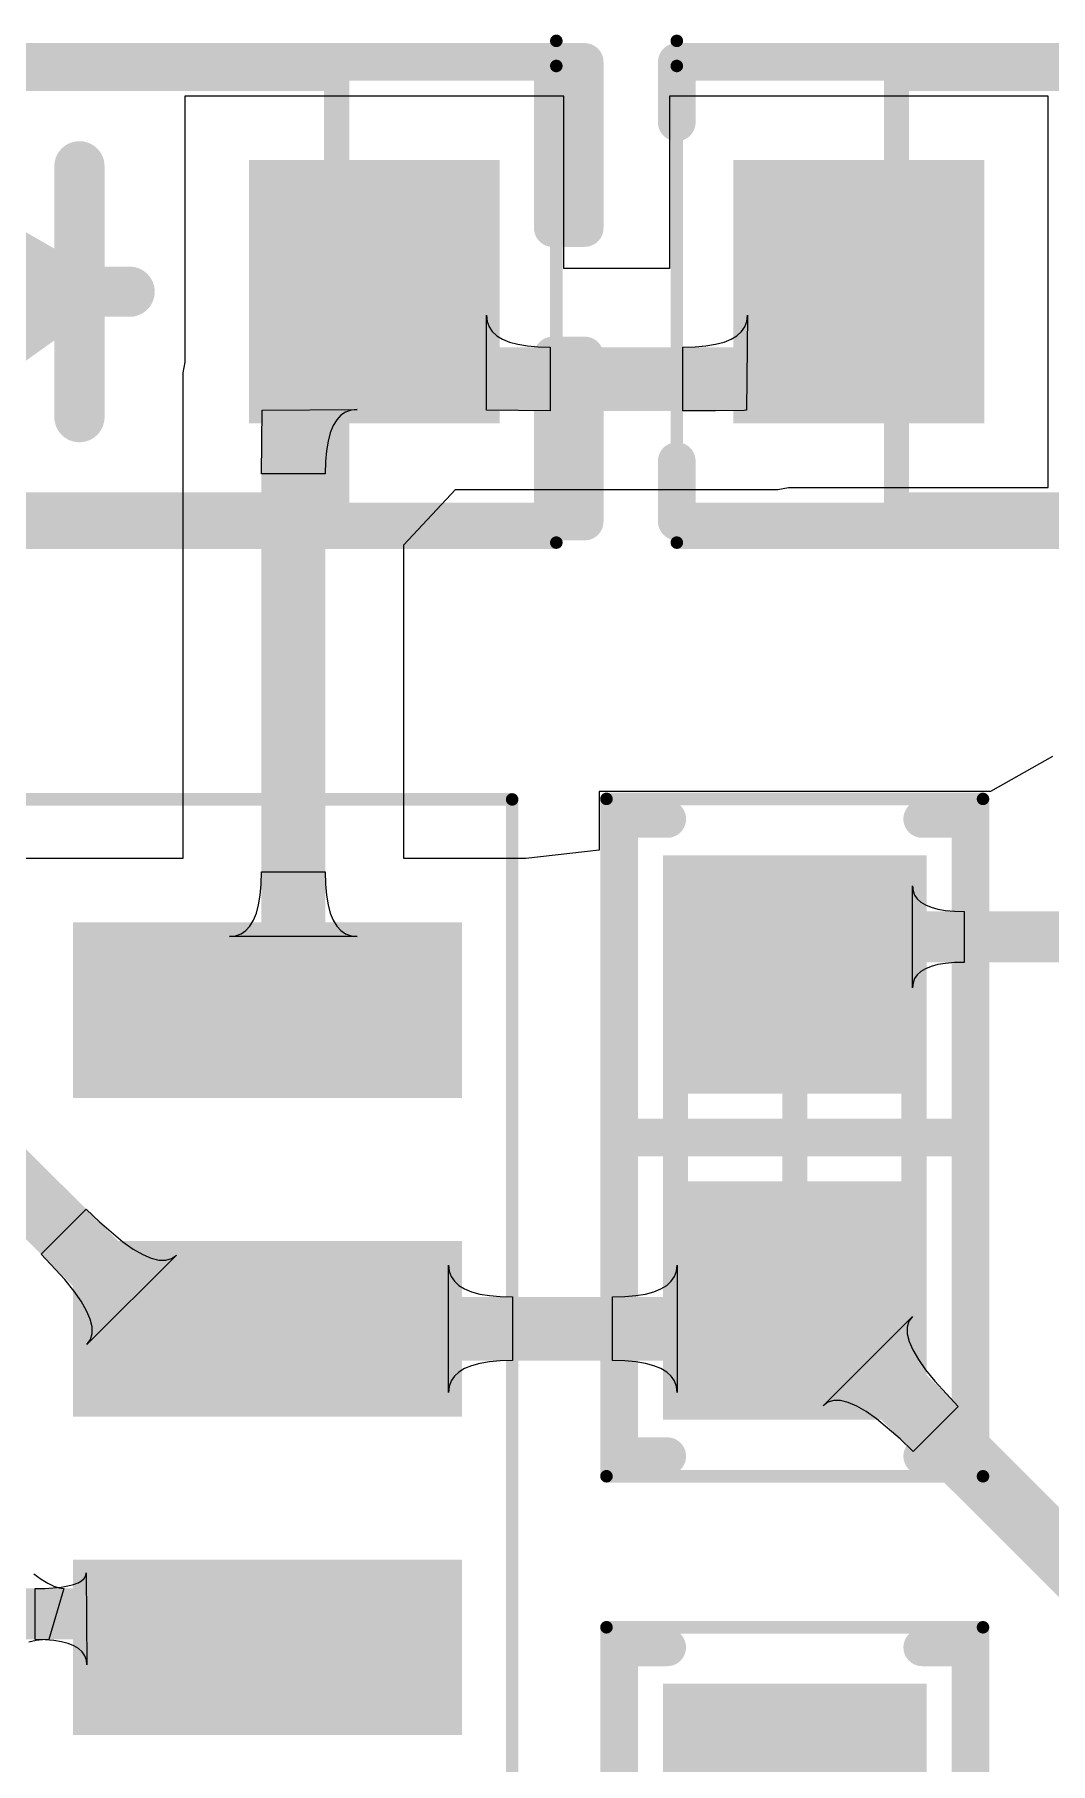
# Model space of a CAD drawing. Header units: inches. Extents: x -0.14 to 3.29, y -0.08 to 7.88.
# Drawn here: x 1.6475 to 1.8068, y 0.9529 to 1.2242 of the extents above; entities that cross this region are included whole.
import ezdxf

# ---------------------------------------------------------------- set-up
doc = ezdxf.new("R2010")
doc.units = ezdxf.units.IN
doc.header["$MEASUREMENT"] = 0
for name, color, linetype in [('Top 3D Body', 56, 'Continuous'), ('Top Courtyard', 56, 'Continuous'), ('Top Layer', 1, 'Continuous'), ('Top Overlay', 2, 'Continuous'), ('Top Paste', 8, 'Continuous'), ('Top Solder', 216, 'Continuous')]:
    doc.layers.add(name, color=color, linetype=linetype)

# ---------------------------------------------------------------- blocks, each defined once
blk = doc.blocks.new('34355DA5_B1DA_47C2_A88A_ECF82120A4F7_248')
at = {"layer": 'Top Layer'}
for points in [[(0.07874, 0.13819), (0.07874, 0.16181), (0.13583, 0.16181), (0.13583, 0.13819)], [(0.07874, 0.08819), (0.07874, 0.11181), (0.13583, 0.11181), (0.13583, 0.08819)], [(0.07874, 0.03819), (0.07874, 0.06181), (0.13583, 0.06181), (0.13583, 0.03819)]]:
    blk.add_hatch(color=1, dxfattribs=at).paths.add_polyline_path(points)
at = {"layer": 'Top Paste'}
for points in [[(0.07874, 0.13819), (0.07874, 0.16181), (0.13583, 0.16181), (0.13583, 0.13819)], [(0.07874, 0.08819), (0.07874, 0.11181), (0.13583, 0.11181), (0.13583, 0.08819)], [(0.07874, 0.03819), (0.07874, 0.06181), (0.13583, 0.06181), (0.13583, 0.03819)]]:
    blk.add_hatch(color=8, dxfattribs=at).paths.add_polyline_path(points)
at = {"layer": 'Top Solder'}
for points in [[(0.07677, 0.13622), (0.07677, 0.16378), (0.13779, 0.16378), (0.13779, 0.13622)], [(0.07677, 0.08622), (0.07677, 0.11378), (0.13779, 0.11378), (0.13779, 0.08622)], [(0.07677, 0.03622), (0.07677, 0.06378), (0.13779, 0.06378), (0.13779, 0.03622)]]:
    blk.add_hatch(color=216, dxfattribs=at).paths.add_polyline_path(points)
at = {"layer": 'Top Courtyard'}
for points in [[(-0.14567, 0.18307, 0.00197, 0.00197, 0), (0.14567, 0.18307, 0.00197, 0.00197, 0)], [(0.14567, -0.18307, 0.00197, 0.00197, 0), (0.14567, 0.18307, 0.00197, 0.00197, 0)]]:
    blk.add_lwpolyline(points, format="xyseb", dxfattribs=at)
blk.add_lwpolyline([(0.14518, 0.18307, 0.000984, 0.000984, 1), (0.14616, 0.18307, 0.000984, 0.000984, 1)], format="xyseb", close=True, dxfattribs=at)
blk.add_lwpolyline([(0.14518, 0.18307, 0.000984, 0.000984, 1), (0.14616, 0.18307, 0.000984, 0.000984, 1)], format="xyseb", close=True, dxfattribs=at)
blk = doc.blocks.new('RES_0603_1608_263')
at = {"layer": 'Top Layer'}
for points in [[(-0.04232, -0.0187), (-0.04232, 0.0187), (-0.00886, 0.0187), (-0.00886, -0.0187)], [(0.00886, -0.0187), (0.00886, 0.0187), (0.04232, 0.0187), (0.04232, -0.0187)]]:
    blk.add_hatch(color=1, dxfattribs=at).paths.add_polyline_path(points)
at = {"layer": 'Top Paste'}
for points in [[(-0.04232, -0.0187), (-0.04232, 0.0187), (-0.00886, 0.0187), (-0.00886, -0.0187)], [(0.00886, -0.0187), (0.00886, 0.0187), (0.04232, 0.0187), (0.04232, -0.0187)]]:
    blk.add_hatch(color=8, dxfattribs=at).paths.add_polyline_path(points)
at = {"layer": 'Top Solder'}
for points in [[(-0.04429, -0.02067), (-0.04429, 0.02067), (-0.00689, 0.02067), (-0.00689, -0.02067)], [(0.00689, -0.02067), (0.00689, 0.02067), (0.04429, 0.02067), (0.04429, -0.02067)]]:
    blk.add_hatch(color=216, dxfattribs=at).paths.add_polyline_path(points)
at = {"layer": 'Top 3D Body'}
for points in [[(-0.03445, -0.0187, 0.00394, 0.00394, 0), (-0.03445, 0.0187, 0.00394, 0.00394, 0)], [(0.03445, 0.0187, 0.00394, 0.00394, 0), (-0.03445, 0.0187, 0.00394, 0.00394, 0)], [(0.03445, -0.0187, 0.00394, 0.00394, 0), (0.03445, 0.0187, 0.00394, 0.00394, 0)], [(0.03445, -0.0187, 0.00394, 0.00394, 0), (-0.03445, -0.0187, 0.00394, 0.00394, 0)]]:
    blk.add_lwpolyline(points, format="xyseb", dxfattribs=at)
for points in [[(-0.03543, 0.0187, 0.00197, 0.00197, 1), (-0.03346, 0.0187, 0.00197, 0.00197, 1)], [(-0.03543, 0.0187, 0.00197, 0.00197, 1), (-0.03346, 0.0187, 0.00197, 0.00197, 1)], [(0.03347, 0.0187, 0.00197, 0.00197, 1), (0.03543, 0.0187, 0.00197, 0.00197, 1)], [(0.03347, 0.0187, 0.00197, 0.00197, 1), (0.03543, 0.0187, 0.00197, 0.00197, 1)], [(-0.03543, -0.0187, 0.00197, 0.00197, 1), (-0.03346, -0.0187, 0.00197, 0.00197, 1)], [(-0.03543, -0.0187, 0.00197, 0.00197, 1), (-0.03346, -0.0187, 0.00197, 0.00197, 1)], [(0.03347, -0.0187, 0.00197, 0.00197, 1), (0.03543, -0.0187, 0.00197, 0.00197, 1)], [(0.03347, -0.0187, 0.00197, 0.00197, 1), (0.03543, -0.0187, 0.00197, 0.00197, 1)]]:
    blk.add_lwpolyline(points, format="xyseb", close=True, dxfattribs=at)
at = {"layer": 'Top Courtyard'}
for points in [[(-0.05315, -0.02953, 0.00197, 0.00197, 0), (-0.05315, 0.02953, 0.00197, 0.00197, 0)], [(0.05315, 0.02953, 0.00197, 0.00197, 0), (-0.05315, 0.02953, 0.00197, 0.00197, 0)], [(0.05315, -0.02953, 0.00197, 0.00197, 0), (0.05315, 0.02953, 0.00197, 0.00197, 0)], [(0, -0.0187, 0.00394, 0.00394, 0), (0, 0.0187, 0.00394, 0.00394, 0)], [(0.0187, 0, 0.00394, 0.00394, 0), (-0.0187, 0, 0.00394, 0.00394, 0)], [(0.05315, -0.02953, 0.00197, 0.00197, 0), (-0.05315, -0.02953, 0.00197, 0.00197, 0)]]:
    blk.add_lwpolyline(points, format="xyseb", dxfattribs=at)
for points in [[(-0.05364, 0.02953, 0.000984, 0.000984, 1), (-0.05266, 0.02953, 0.000984, 0.000984, 1)], [(-0.05364, 0.02953, 0.000984, 0.000984, 1), (-0.05266, 0.02953, 0.000984, 0.000984, 1)], [(0.05266, 0.02953, 0.000984, 0.000984, 1), (0.05364, 0.02953, 0.000984, 0.000984, 1)], [(0.05266, 0.02953, 0.000984, 0.000984, 1), (0.05364, 0.02953, 0.000984, 0.000984, 1)], [(-0.00098, 0.0187, 0.00197, 0.00197, 1), (0.00099, 0.0187, 0.00197, 0.00197, 1)], [(-0.01968, 0, 0.00197, 0.00197, 1), (-0.01772, 0, 0.00197, 0.00197, 1)], [(0.01772, 0, 0.00197, 0.00197, 1), (0.01969, 0, 0.00197, 0.00197, 1)], [(-0.00098, -0.0187, 0.00197, 0.00197, 1), (0.00099, -0.0187, 0.00197, 0.00197, 1)], [(-0.05364, -0.02953, 0.000984, 0.000984, 1), (-0.05266, -0.02953, 0.000984, 0.000984, 1)], [(-0.05364, -0.02953, 0.000984, 0.000984, 1), (-0.05266, -0.02953, 0.000984, 0.000984, 1)], [(0.05266, -0.02953, 0.000984, 0.000984, 1), (0.05364, -0.02953, 0.000984, 0.000984, 1)], [(0.05266, -0.02953, 0.000984, 0.000984, 1), (0.05364, -0.02953, 0.000984, 0.000984, 1)]]:
    blk.add_lwpolyline(points, format="xyseb", close=True, dxfattribs=at)
at = {"layer": 'Top Overlay'}
for points in [[(-0.05, 0.02, 0.00591, 0.00591, 0), (-0.05, 0.02756, 0.00591, 0.00591, 0)], [(0.05, 0.02756, 0.00591, 0.00591, 0), (-0.05, 0.02756, 0.00591, 0.00591, 0)], [(0, -0.02756, 0.00591, 0.00591, 0), (0, 0.02756, 0.00591, 0.00591, 0)], [(0.05, 0.02, 0.00591, 0.00591, 0), (0.05, 0.02756, 0.00591, 0.00591, 0)], [(-0.05, -0.02756, 0.00591, 0.00591, 0), (-0.05, -0.02, 0.00591, 0.00591, 0)], [(0.05, -0.02756, 0.00591, 0.00591, 0), (0.05, -0.02, 0.00591, 0.00591, 0)], [(0.05, -0.02756, 0.00591, 0.00591, 0), (-0.05, -0.02756, 0.00591, 0.00591, 0)]]:
    blk.add_lwpolyline(points, format="xyseb", dxfattribs=at)
for points in [[(-0.05147, 0.02756, 0.00295, 0.00295, 1), (-0.04852, 0.02756, 0.00295, 0.00295, 1)], [(-0.05147, 0.02756, 0.00295, 0.00295, 1), (-0.04852, 0.02756, 0.00295, 0.00295, 1)], [(-0.00147, 0.02756, 0.00295, 0.00295, 1), (0.00148, 0.02756, 0.00295, 0.00295, 1)], [(0.04852, 0.02756, 0.00295, 0.00295, 1), (0.05148, 0.02756, 0.00295, 0.00295, 1)], [(0.04852, 0.02756, 0.00295, 0.00295, 1), (0.05148, 0.02756, 0.00295, 0.00295, 1)], [(-0.05147, 0.02, 0.00295, 0.00295, 1), (-0.04852, 0.02, 0.00295, 0.00295, 1)], [(0.04852, 0.02, 0.00295, 0.00295, 1), (0.05148, 0.02, 0.00295, 0.00295, 1)], [(-0.05147, -0.02, 0.00295, 0.00295, 1), (-0.04852, -0.02, 0.00295, 0.00295, 1)], [(0.04852, -0.02, 0.00295, 0.00295, 1), (0.05148, -0.02, 0.00295, 0.00295, 1)], [(-0.05147, -0.02756, 0.00295, 0.00295, 1), (-0.04852, -0.02756, 0.00295, 0.00295, 1)], [(-0.05147, -0.02756, 0.00295, 0.00295, 1), (-0.04852, -0.02756, 0.00295, 0.00295, 1)], [(-0.00147, -0.02756, 0.00295, 0.00295, 1), (0.00148, -0.02756, 0.00295, 0.00295, 1)], [(0.04852, -0.02756, 0.00295, 0.00295, 1), (0.05148, -0.02756, 0.00295, 0.00295, 1)], [(0.04852, -0.02756, 0.00295, 0.00295, 1), (0.05148, -0.02756, 0.00295, 0.00295, 1)]]:
    blk.add_lwpolyline(points, format="xyseb", close=True, dxfattribs=at)
blk = doc.blocks.new('RES_0603_1608_305')
at = {"layer": 'Top Layer'}
for points in [[(-0.04232, -0.0187), (-0.04232, 0.0187), (-0.00886, 0.0187), (-0.00886, -0.0187)], [(0.00886, -0.0187), (0.00886, 0.0187), (0.04232, 0.0187), (0.04232, -0.0187)]]:
    blk.add_hatch(color=1, dxfattribs=at).paths.add_polyline_path(points)
at = {"layer": 'Top Paste'}
for points in [[(-0.04232, -0.0187), (-0.04232, 0.0187), (-0.00886, 0.0187), (-0.00886, -0.0187)], [(0.00886, -0.0187), (0.00886, 0.0187), (0.04232, 0.0187), (0.04232, -0.0187)]]:
    blk.add_hatch(color=8, dxfattribs=at).paths.add_polyline_path(points)
at = {"layer": 'Top Solder'}
for points in [[(-0.04429, -0.02067), (-0.04429, 0.02067), (-0.00689, 0.02067), (-0.00689, -0.02067)], [(0.00689, -0.02067), (0.00689, 0.02067), (0.04429, 0.02067), (0.04429, -0.02067)]]:
    blk.add_hatch(color=216, dxfattribs=at).paths.add_polyline_path(points)
at = {"layer": 'Top 3D Body'}
for points in [[(-0.03445, 0.0187, 0.00394, 0.00394, 0), (-0.03445, -0.0187, 0.00394, 0.00394, 0)], [(-0.03445, 0.0187, 0.00394, 0.00394, 0), (0.03445, 0.0187, 0.00394, 0.00394, 0)], [(0.03445, 0.0187, 0.00394, 0.00394, 0), (0.03445, -0.0187, 0.00394, 0.00394, 0)], [(-0.03445, -0.0187, 0.00394, 0.00394, 0), (0.03445, -0.0187, 0.00394, 0.00394, 0)]]:
    blk.add_lwpolyline(points, format="xyseb", dxfattribs=at)
for points in [[(-0.03543, 0.0187, 0.00197, 0.00197, 1), (-0.03347, 0.0187, 0.00197, 0.00197, 1)], [(-0.03543, 0.0187, 0.00197, 0.00197, 1), (-0.03347, 0.0187, 0.00197, 0.00197, 1)], [(0.03346, 0.0187, 0.00197, 0.00197, 1), (0.03543, 0.0187, 0.00197, 0.00197, 1)], [(0.03346, 0.0187, 0.00197, 0.00197, 1), (0.03543, 0.0187, 0.00197, 0.00197, 1)], [(-0.03543, -0.0187, 0.00197, 0.00197, 1), (-0.03347, -0.0187, 0.00197, 0.00197, 1)], [(-0.03543, -0.0187, 0.00197, 0.00197, 1), (-0.03347, -0.0187, 0.00197, 0.00197, 1)], [(0.03346, -0.0187, 0.00197, 0.00197, 1), (0.03543, -0.0187, 0.00197, 0.00197, 1)], [(0.03346, -0.0187, 0.00197, 0.00197, 1), (0.03543, -0.0187, 0.00197, 0.00197, 1)]]:
    blk.add_lwpolyline(points, format="xyseb", close=True, dxfattribs=at)
at = {"layer": 'Top Courtyard'}
for points in [[(-0.05315, 0.02953, 0.00197, 0.00197, 0), (-0.05315, -0.02953, 0.00197, 0.00197, 0)], [(-0.05315, 0.02953, 0.00197, 0.00197, 0), (0.05315, 0.02953, 0.00197, 0.00197, 0)], [(0.05315, 0.02953, 0.00197, 0.00197, 0), (0.05315, -0.02953, 0.00197, 0.00197, 0)], [(0, 0.0187, 0.00394, 0.00394, 0), (0, -0.0187, 0.00394, 0.00394, 0)], [(-0.0187, 0, 0.00394, 0.00394, 0), (0.0187, 0, 0.00394, 0.00394, 0)], [(-0.05315, -0.02953, 0.00197, 0.00197, 0), (0.05315, -0.02953, 0.00197, 0.00197, 0)]]:
    blk.add_lwpolyline(points, format="xyseb", dxfattribs=at)
for points in [[(-0.05364, 0.02953, 0.000984, 0.000984, 1), (-0.05266, 0.02953, 0.000984, 0.000984, 1)], [(-0.05364, 0.02953, 0.000984, 0.000984, 1), (-0.05266, 0.02953, 0.000984, 0.000984, 1)], [(0.05266, 0.02953, 0.000984, 0.000984, 1), (0.05364, 0.02953, 0.000984, 0.000984, 1)], [(0.05266, 0.02953, 0.000984, 0.000984, 1), (0.05364, 0.02953, 0.000984, 0.000984, 1)], [(-0.00099, 0.0187, 0.00197, 0.00197, 1), (0.00098, 0.0187, 0.00197, 0.00197, 1)], [(-0.01969, 0, 0.00197, 0.00197, 1), (-0.01772, 0, 0.00197, 0.00197, 1)], [(0.01772, 0, 0.00197, 0.00197, 1), (0.01969, 0, 0.00197, 0.00197, 1)], [(-0.00099, -0.0187, 0.00197, 0.00197, 1), (0.00098, -0.0187, 0.00197, 0.00197, 1)], [(-0.05364, -0.02953, 0.000984, 0.000984, 1), (-0.05266, -0.02953, 0.000984, 0.000984, 1)], [(-0.05364, -0.02953, 0.000984, 0.000984, 1), (-0.05266, -0.02953, 0.000984, 0.000984, 1)], [(0.05266, -0.02953, 0.000984, 0.000984, 1), (0.05364, -0.02953, 0.000984, 0.000984, 1)], [(0.05266, -0.02953, 0.000984, 0.000984, 1), (0.05364, -0.02953, 0.000984, 0.000984, 1)]]:
    blk.add_lwpolyline(points, format="xyseb", close=True, dxfattribs=at)
at = {"layer": 'Top Overlay'}
for points in [[(-0.05, 0.02756, 0.00591, 0.00591, 0), (-0.05, 0.02, 0.00591, 0.00591, 0)], [(-0.05, 0.02756, 0.00591, 0.00591, 0), (0.05, 0.02756, 0.00591, 0.00591, 0)], [(0, 0.02756, 0.00591, 0.00591, 0), (0, -0.02756, 0.00591, 0.00591, 0)], [(0.05, 0.02756, 0.00591, 0.00591, 0), (0.05, 0.02, 0.00591, 0.00591, 0)], [(-0.05, -0.02, 0.00591, 0.00591, 0), (-0.05, -0.02756, 0.00591, 0.00591, 0)], [(0.05, -0.02, 0.00591, 0.00591, 0), (0.05, -0.02756, 0.00591, 0.00591, 0)], [(-0.05, -0.02756, 0.00591, 0.00591, 0), (0.05, -0.02756, 0.00591, 0.00591, 0)]]:
    blk.add_lwpolyline(points, format="xyseb", dxfattribs=at)
for points in [[(-0.05148, 0.02756, 0.00295, 0.00295, 1), (-0.04852, 0.02756, 0.00295, 0.00295, 1)], [(-0.05148, 0.02756, 0.00295, 0.00295, 1), (-0.04852, 0.02756, 0.00295, 0.00295, 1)], [(-0.00148, 0.02756, 0.00295, 0.00295, 1), (0.00148, 0.02756, 0.00295, 0.00295, 1)], [(0.04852, 0.02756, 0.00295, 0.00295, 1), (0.05148, 0.02756, 0.00295, 0.00295, 1)], [(0.04852, 0.02756, 0.00295, 0.00295, 1), (0.05148, 0.02756, 0.00295, 0.00295, 1)], [(-0.05148, 0.02, 0.00295, 0.00295, 1), (-0.04852, 0.02, 0.00295, 0.00295, 1)], [(0.04852, 0.02, 0.00295, 0.00295, 1), (0.05148, 0.02, 0.00295, 0.00295, 1)], [(-0.05148, -0.02, 0.00295, 0.00295, 1), (-0.04852, -0.02, 0.00295, 0.00295, 1)], [(0.04852, -0.02, 0.00295, 0.00295, 1), (0.05148, -0.02, 0.00295, 0.00295, 1)], [(-0.05148, -0.02756, 0.00295, 0.00295, 1), (-0.04852, -0.02756, 0.00295, 0.00295, 1)], [(-0.05148, -0.02756, 0.00295, 0.00295, 1), (-0.04852, -0.02756, 0.00295, 0.00295, 1)], [(-0.00148, -0.02756, 0.00295, 0.00295, 1), (0.00148, -0.02756, 0.00295, 0.00295, 1)], [(0.04852, -0.02756, 0.00295, 0.00295, 1), (0.05148, -0.02756, 0.00295, 0.00295, 1)], [(0.04852, -0.02756, 0.00295, 0.00295, 1), (0.05148, -0.02756, 0.00295, 0.00295, 1)]]:
    blk.add_lwpolyline(points, format="xyseb", close=True, dxfattribs=at)
blk = doc.blocks.new('SOD_123_406')
at = {"layer": 'Top Layer'}
for points in [[(-0.07972, -0.0187), (-0.07972, 0.0187), (-0.04429, 0.0187), (-0.04429, -0.0187)], [(0.04429, -0.0187), (0.04429, 0.0187), (0.07972, 0.0187), (0.07972, -0.0187)]]:
    blk.add_hatch(color=1, dxfattribs=at).paths.add_polyline_path(points)
at = {"layer": 'Top Paste'}
for points in [[(-0.07972, -0.0187), (-0.07972, 0.0187), (-0.04429, 0.0187), (-0.04429, -0.0187)], [(0.04429, -0.0187), (0.04429, 0.0187), (0.07972, 0.0187), (0.07972, -0.0187)]]:
    blk.add_hatch(color=8, dxfattribs=at).paths.add_polyline_path(points)
at = {"layer": 'Top Solder'}
for points in [[(-0.08169, -0.02067), (-0.08169, 0.02067), (-0.04232, 0.02067), (-0.04232, -0.02067)], [(0.04232, -0.02067), (0.04232, 0.02067), (0.08169, 0.02067), (0.08169, -0.02067)]]:
    blk.add_hatch(color=216, dxfattribs=at).paths.add_polyline_path(points)
at = {"layer": 'Top 3D Body'}
for points in [[(-0.0561, -0.03346, 0.00394, 0.00394, 0), (-0.0561, 0.03346, 0.00394, 0.00394, 0)], [(-0.0561, 0.03346, 0.00394, 0.00394, 0), (0.0561, 0.03346, 0.00394, 0.00394, 0)], [(0.0561, -0.03346, 0.00394, 0.00394, 0), (0.0561, 0.03346, 0.00394, 0.00394, 0)], [(-0.0561, -0.03346, 0.00394, 0.00394, 0), (0.0561, -0.03346, 0.00394, 0.00394, 0)]]:
    blk.add_lwpolyline(points, format="xyseb", dxfattribs=at)
for points in [[(-0.05709, 0.03346, 0.00197, 0.00197, 1), (-0.05512, 0.03346, 0.00197, 0.00197, 1)], [(-0.05709, 0.03346, 0.00197, 0.00197, 1), (-0.05512, 0.03346, 0.00197, 0.00197, 1)], [(0.05512, 0.03346, 0.00197, 0.00197, 1), (0.05709, 0.03346, 0.00197, 0.00197, 1)], [(0.05512, 0.03346, 0.00197, 0.00197, 1), (0.05709, 0.03346, 0.00197, 0.00197, 1)], [(-0.05709, -0.03346, 0.00197, 0.00197, 1), (-0.05512, -0.03346, 0.00197, 0.00197, 1)], [(-0.05709, -0.03346, 0.00197, 0.00197, 1), (-0.05512, -0.03346, 0.00197, 0.00197, 1)], [(0.05512, -0.03346, 0.00197, 0.00197, 1), (0.05709, -0.03346, 0.00197, 0.00197, 1)], [(0.05512, -0.03346, 0.00197, 0.00197, 1), (0.05709, -0.03346, 0.00197, 0.00197, 1)]]:
    blk.add_lwpolyline(points, format="xyseb", close=True, dxfattribs=at)
at = {"layer": 'Top Courtyard'}
for points in [[(-0.09055, -0.03937, 0.00197, 0.00197, 0), (-0.09055, 0.03937, 0.00197, 0.00197, 0)], [(0.09055, -0.03937, 0.00197, 0.00197, 0), (0.09055, 0.03937, 0.00197, 0.00197, 0)], [(-0.09055, 0.03543, 0.00197, 0.00197, 0), (0.09055, 0.03543, 0.00197, 0.00197, 0)], [(0, -0.01968, 0.00394, 0.00394, 0), (0, 0.01969, 0.00394, 0.00394, 0)], [(-0.01969, 0, 0.00394, 0.00394, 0), (0.01968, 0, 0.00394, 0.00394, 0)], [(-0.09055, -0.03937, 0.00197, 0.00197, 0), (0.09055, -0.03937, 0.00197, 0.00197, 0)]]:
    blk.add_lwpolyline(points, format="xyseb", dxfattribs=at)
for points in [[(-0.09104, 0.03937, 0.000984, 0.000984, 1), (-0.09006, 0.03937, 0.000984, 0.000984, 1)], [(0.09006, 0.03937, 0.000984, 0.000984, 1), (0.09104, 0.03937, 0.000984, 0.000984, 1)], [(-0.09104, 0.03543, 0.000984, 0.000984, 1), (-0.09006, 0.03543, 0.000984, 0.000984, 1)], [(0.09006, 0.03543, 0.000984, 0.000984, 1), (0.09104, 0.03543, 0.000984, 0.000984, 1)], [(-0.00098, 0.01969, 0.00197, 0.00197, 1), (0.00098, 0.01969, 0.00197, 0.00197, 1)], [(-0.02067, 0, 0.00197, 0.00197, 1), (-0.0187, 0, 0.00197, 0.00197, 1)], [(0.0187, 0, 0.00197, 0.00197, 1), (0.02067, 0, 0.00197, 0.00197, 1)], [(-0.00098, -0.01968, 0.00197, 0.00197, 1), (0.00098, -0.01968, 0.00197, 0.00197, 1)], [(-0.09104, -0.03937, 0.000984, 0.000984, 1), (-0.09006, -0.03937, 0.000984, 0.000984, 1)], [(-0.09104, -0.03937, 0.000984, 0.000984, 1), (-0.09006, -0.03937, 0.000984, 0.000984, 1)], [(0.09006, -0.03937, 0.000984, 0.000984, 1), (0.09104, -0.03937, 0.000984, 0.000984, 1)], [(0.09006, -0.03937, 0.000984, 0.000984, 1), (0.09104, -0.03937, 0.000984, 0.000984, 1)]]:
    blk.add_lwpolyline(points, format="xyseb", close=True, dxfattribs=at)
at = {"layer": 'Top Overlay'}
for points in [[(-0.09055, 0.03606, 0.00591, 0.00591, 0), (0.09, 0.03606, 0.00591, 0.00591, 0)], [(-0.09055, 0.02657, 0.00591, 0.00591, 0), (-0.09055, 0.03606, 0.00591, 0.00591, 0)], [(0.09, 0.01, 0.00591, 0.00591, 0), (0.09, 0.03606, 0.00591, 0.00591, 0)], [(0.09, 0.03606, 0.00591, 0.00591, 0), (0.095, 0.03606, 0.00591, 0.00591, 0)], [(0.095, 0.01, 0.00591, 0.00591, 0), (0.095, 0.03606, 0.00591, 0.00591, 0)], [(0.01575, -0.01968, 0.00787, 0.00787, 0), (0.01575, 0.01969, 0.00787, 0.00787, 0)], [(-0.01181, 0.01575, 0.00787, 0.00787, 0), (0.01575, 0, 0.00787, 0.00787, 0)], [(-0.01181, -0.01968, 0.00787, 0.00787, 0), (-0.01181, 0.01575, 0.00787, 0.00787, 0)], [(0.09, 0.01, 0.00591, 0.00591, 0), (0.095, 0.01, 0.00591, 0.00591, 0)], [(-0.02362, 0, 0.00787, 0.00787, 0), (-0.01181, 0, 0.00787, 0.00787, 0)], [(-0.01181, -0.01968, 0.00787, 0.00787, 0), (0.01575, 0, 0.00787, 0.00787, 0)], [(0.01575, 0, 0.00787, 0.00787, 0), (0.02362, 0, 0.00787, 0.00787, 0)], [(0.09, -0.01, 0.00591, 0.00591, 0), (0.095, -0.01, 0.00591, 0.00591, 0)], [(0.09, -0.03606, 0.00591, 0.00591, 0), (0.09, -0.01, 0.00591, 0.00591, 0)], [(0.095, -0.03606, 0.00591, 0.00591, 0), (0.095, -0.01, 0.00591, 0.00591, 0)], [(-0.09055, -0.03606, 0.00591, 0.00591, 0), (-0.09055, -0.02657, 0.00591, 0.00591, 0)], [(-0.09055, -0.03606, 0.00591, 0.00591, 0), (0.09, -0.03606, 0.00591, 0.00591, 0)], [(0.09, -0.03606, 0.00591, 0.00591, 0), (0.095, -0.03606, 0.00591, 0.00591, 0)]]:
    blk.add_lwpolyline(points, format="xyseb", dxfattribs=at)
for points in [[(-0.09203, 0.03606, 0.00295, 0.00295, 1), (-0.08908, 0.03606, 0.00295, 0.00295, 1)], [(-0.09203, 0.03606, 0.00295, 0.00295, 1), (-0.08908, 0.03606, 0.00295, 0.00295, 1)], [(0.08852, 0.03606, 0.00295, 0.00295, 1), (0.09148, 0.03606, 0.00295, 0.00295, 1)], [(0.08852, 0.03606, 0.00295, 0.00295, 1), (0.09148, 0.03606, 0.00295, 0.00295, 1)], [(0.08852, 0.03606, 0.00295, 0.00295, 1), (0.09148, 0.03606, 0.00295, 0.00295, 1)], [(0.09352, 0.03606, 0.00295, 0.00295, 1), (0.09648, 0.03606, 0.00295, 0.00295, 1)], [(0.09352, 0.03606, 0.00295, 0.00295, 1), (0.09648, 0.03606, 0.00295, 0.00295, 1)], [(-0.09203, 0.02657, 0.00295, 0.00295, 1), (-0.08908, 0.02657, 0.00295, 0.00295, 1)], [(0.01378, 0.01969, 0.00394, 0.00394, 1), (0.01772, 0.01969, 0.00394, 0.00394, 1)], [(-0.01378, 0.01575, 0.00394, 0.00394, 1), (-0.00984, 0.01575, 0.00394, 0.00394, 1)], [(-0.01378, 0.01575, 0.00394, 0.00394, 1), (-0.00984, 0.01575, 0.00394, 0.00394, 1)], [(0.08852, 0.01, 0.00295, 0.00295, 1), (0.09148, 0.01, 0.00295, 0.00295, 1)], [(0.08852, 0.01, 0.00295, 0.00295, 1), (0.09148, 0.01, 0.00295, 0.00295, 1)], [(0.09352, 0.01, 0.00295, 0.00295, 1), (0.09648, 0.01, 0.00295, 0.00295, 1)], [(0.09352, 0.01, 0.00295, 0.00295, 1), (0.09648, 0.01, 0.00295, 0.00295, 1)], [(-0.02559, 0, 0.00394, 0.00394, 1), (-0.02165, 0, 0.00394, 0.00394, 1)], [(-0.01378, 0, 0.00394, 0.00394, 1), (-0.00984, 0, 0.00394, 0.00394, 1)], [(0.01378, 0, 0.00394, 0.00394, 1), (0.01772, 0, 0.00394, 0.00394, 1)], [(0.01378, 0, 0.00394, 0.00394, 1), (0.01772, 0, 0.00394, 0.00394, 1)], [(0.01378, 0, 0.00394, 0.00394, 1), (0.01772, 0, 0.00394, 0.00394, 1)], [(0.02165, 0, 0.00394, 0.00394, 1), (0.02559, 0, 0.00394, 0.00394, 1)], [(0.08852, -0.01, 0.00295, 0.00295, 1), (0.09148, -0.01, 0.00295, 0.00295, 1)], [(0.08852, -0.01, 0.00295, 0.00295, 1), (0.09148, -0.01, 0.00295, 0.00295, 1)], [(0.09352, -0.01, 0.00295, 0.00295, 1), (0.09648, -0.01, 0.00295, 0.00295, 1)], [(0.09352, -0.01, 0.00295, 0.00295, 1), (0.09648, -0.01, 0.00295, 0.00295, 1)], [(-0.01378, -0.01968, 0.00394, 0.00394, 1), (-0.00984, -0.01968, 0.00394, 0.00394, 1)], [(-0.01378, -0.01968, 0.00394, 0.00394, 1), (-0.00984, -0.01968, 0.00394, 0.00394, 1)], [(0.01378, -0.01968, 0.00394, 0.00394, 1), (0.01772, -0.01968, 0.00394, 0.00394, 1)], [(-0.09203, -0.02657, 0.00295, 0.00295, 1), (-0.08908, -0.02657, 0.00295, 0.00295, 1)], [(-0.09203, -0.03606, 0.00295, 0.00295, 1), (-0.08908, -0.03606, 0.00295, 0.00295, 1)], [(-0.09203, -0.03606, 0.00295, 0.00295, 1), (-0.08908, -0.03606, 0.00295, 0.00295, 1)], [(0.08852, -0.03606, 0.00295, 0.00295, 1), (0.09148, -0.03606, 0.00295, 0.00295, 1)], [(0.08852, -0.03606, 0.00295, 0.00295, 1), (0.09148, -0.03606, 0.00295, 0.00295, 1)], [(0.08852, -0.03606, 0.00295, 0.00295, 1), (0.09148, -0.03606, 0.00295, 0.00295, 1)], [(0.09352, -0.03606, 0.00295, 0.00295, 1), (0.09648, -0.03606, 0.00295, 0.00295, 1)], [(0.09352, -0.03606, 0.00295, 0.00295, 1), (0.09648, -0.03606, 0.00295, 0.00295, 1)]]:
    blk.add_lwpolyline(points, format="xyseb", close=True, dxfattribs=at)
blk = doc.blocks.new('SOD_123_408')
at = {"layer": 'Top Layer'}
for points in [[(-0.07972, -0.0187), (-0.07972, 0.0187), (-0.04429, 0.0187), (-0.04429, -0.0187)], [(0.04429, -0.0187), (0.04429, 0.0187), (0.07972, 0.0187), (0.07972, -0.0187)]]:
    blk.add_hatch(color=1, dxfattribs=at).paths.add_polyline_path(points)
at = {"layer": 'Top Paste'}
for points in [[(-0.07972, -0.0187), (-0.07972, 0.0187), (-0.04429, 0.0187), (-0.04429, -0.0187)], [(0.04429, -0.0187), (0.04429, 0.0187), (0.07972, 0.0187), (0.07972, -0.0187)]]:
    blk.add_hatch(color=8, dxfattribs=at).paths.add_polyline_path(points)
at = {"layer": 'Top Solder'}
for points in [[(-0.08169, -0.02067), (-0.08169, 0.02067), (-0.04232, 0.02067), (-0.04232, -0.02067)], [(0.04232, -0.02067), (0.04232, 0.02067), (0.08169, 0.02067), (0.08169, -0.02067)]]:
    blk.add_hatch(color=216, dxfattribs=at).paths.add_polyline_path(points)
at = {"layer": 'Top 3D Body'}
for points in [[(-0.0561, -0.03346, 0.00394, 0.00394, 0), (-0.0561, 0.03346, 0.00394, 0.00394, 0)], [(-0.0561, 0.03346, 0.00394, 0.00394, 0), (0.0561, 0.03346, 0.00394, 0.00394, 0)], [(0.0561, -0.03346, 0.00394, 0.00394, 0), (0.0561, 0.03346, 0.00394, 0.00394, 0)], [(-0.0561, -0.03346, 0.00394, 0.00394, 0), (0.0561, -0.03346, 0.00394, 0.00394, 0)]]:
    blk.add_lwpolyline(points, format="xyseb", dxfattribs=at)
for points in [[(-0.05709, 0.03346, 0.00197, 0.00197, 1), (-0.05512, 0.03346, 0.00197, 0.00197, 1)], [(-0.05709, 0.03346, 0.00197, 0.00197, 1), (-0.05512, 0.03346, 0.00197, 0.00197, 1)], [(0.05512, 0.03346, 0.00197, 0.00197, 1), (0.05709, 0.03346, 0.00197, 0.00197, 1)], [(0.05512, 0.03346, 0.00197, 0.00197, 1), (0.05709, 0.03346, 0.00197, 0.00197, 1)], [(-0.05709, -0.03346, 0.00197, 0.00197, 1), (-0.05512, -0.03346, 0.00197, 0.00197, 1)], [(-0.05709, -0.03346, 0.00197, 0.00197, 1), (-0.05512, -0.03346, 0.00197, 0.00197, 1)], [(0.05512, -0.03346, 0.00197, 0.00197, 1), (0.05709, -0.03346, 0.00197, 0.00197, 1)], [(0.05512, -0.03346, 0.00197, 0.00197, 1), (0.05709, -0.03346, 0.00197, 0.00197, 1)]]:
    blk.add_lwpolyline(points, format="xyseb", close=True, dxfattribs=at)
at = {"layer": 'Top Courtyard'}
for points in [[(-0.09055, -0.03937, 0.00197, 0.00197, 0), (-0.09055, 0.03937, 0.00197, 0.00197, 0)], [(0.09055, -0.03937, 0.00197, 0.00197, 0), (0.09055, 0.03937, 0.00197, 0.00197, 0)], [(-0.09055, 0.03543, 0.00197, 0.00197, 0), (0.09055, 0.03543, 0.00197, 0.00197, 0)], [(0, -0.01968, 0.00394, 0.00394, 0), (0, 0.01969, 0.00394, 0.00394, 0)], [(-0.01969, 0, 0.00394, 0.00394, 0), (0.01969, 0, 0.00394, 0.00394, 0)], [(-0.09055, -0.03937, 0.00197, 0.00197, 0), (0.09055, -0.03937, 0.00197, 0.00197, 0)]]:
    blk.add_lwpolyline(points, format="xyseb", dxfattribs=at)
for points in [[(-0.09104, 0.03937, 0.000984, 0.000984, 1), (-0.09006, 0.03937, 0.000984, 0.000984, 1)], [(0.09006, 0.03937, 0.000984, 0.000984, 1), (0.09104, 0.03937, 0.000984, 0.000984, 1)], [(-0.09104, 0.03543, 0.000984, 0.000984, 1), (-0.09006, 0.03543, 0.000984, 0.000984, 1)], [(0.09006, 0.03543, 0.000984, 0.000984, 1), (0.09104, 0.03543, 0.000984, 0.000984, 1)], [(-0.00098, 0.01969, 0.00197, 0.00197, 1), (0.00098, 0.01969, 0.00197, 0.00197, 1)], [(-0.02067, 0, 0.00197, 0.00197, 1), (-0.0187, 0, 0.00197, 0.00197, 1)], [(0.0187, 0, 0.00197, 0.00197, 1), (0.02067, 0, 0.00197, 0.00197, 1)], [(-0.00098, -0.01968, 0.00197, 0.00197, 1), (0.00098, -0.01968, 0.00197, 0.00197, 1)], [(-0.09104, -0.03937, 0.000984, 0.000984, 1), (-0.09006, -0.03937, 0.000984, 0.000984, 1)], [(-0.09104, -0.03937, 0.000984, 0.000984, 1), (-0.09006, -0.03937, 0.000984, 0.000984, 1)], [(0.09006, -0.03937, 0.000984, 0.000984, 1), (0.09104, -0.03937, 0.000984, 0.000984, 1)], [(0.09006, -0.03937, 0.000984, 0.000984, 1), (0.09104, -0.03937, 0.000984, 0.000984, 1)]]:
    blk.add_lwpolyline(points, format="xyseb", close=True, dxfattribs=at)
at = {"layer": 'Top Overlay'}
for points in [[(-0.09055, 0.03606, 0.00591, 0.00591, 0), (0.09, 0.03606, 0.00591, 0.00591, 0)], [(-0.09055, 0.02657, 0.00591, 0.00591, 0), (-0.09055, 0.03606, 0.00591, 0.00591, 0)], [(0.09, 0.01, 0.00591, 0.00591, 0), (0.09, 0.03606, 0.00591, 0.00591, 0)], [(0.09, 0.03606, 0.00591, 0.00591, 0), (0.095, 0.03606, 0.00591, 0.00591, 0)], [(0.095, 0.01, 0.00591, 0.00591, 0), (0.095, 0.03606, 0.00591, 0.00591, 0)], [(0.01575, -0.01968, 0.00787, 0.00787, 0), (0.01575, 0.01969, 0.00787, 0.00787, 0)], [(-0.01181, 0.01575, 0.00787, 0.00787, 0), (0.01575, 0, 0.00787, 0.00787, 0)], [(-0.01181, -0.01968, 0.00787, 0.00787, 0), (-0.01181, 0.01575, 0.00787, 0.00787, 0)], [(0.09, 0.01, 0.00591, 0.00591, 0), (0.095, 0.01, 0.00591, 0.00591, 0)], [(-0.02362, 0, 0.00787, 0.00787, 0), (-0.01181, 0, 0.00787, 0.00787, 0)], [(-0.01181, -0.01968, 0.00787, 0.00787, 0), (0.01575, 0, 0.00787, 0.00787, 0)], [(0.01575, 0, 0.00787, 0.00787, 0), (0.02362, 0, 0.00787, 0.00787, 0)], [(0.09, -0.01, 0.00591, 0.00591, 0), (0.095, -0.01, 0.00591, 0.00591, 0)], [(0.09, -0.03606, 0.00591, 0.00591, 0), (0.09, -0.01, 0.00591, 0.00591, 0)], [(0.095, -0.03606, 0.00591, 0.00591, 0), (0.095, -0.01, 0.00591, 0.00591, 0)], [(-0.09055, -0.03606, 0.00591, 0.00591, 0), (-0.09055, -0.02657, 0.00591, 0.00591, 0)], [(-0.09055, -0.03606, 0.00591, 0.00591, 0), (0.09, -0.03606, 0.00591, 0.00591, 0)], [(0.09, -0.03606, 0.00591, 0.00591, 0), (0.095, -0.03606, 0.00591, 0.00591, 0)]]:
    blk.add_lwpolyline(points, format="xyseb", dxfattribs=at)
for points in [[(-0.09203, 0.03606, 0.00295, 0.00295, 1), (-0.08908, 0.03606, 0.00295, 0.00295, 1)], [(-0.09203, 0.03606, 0.00295, 0.00295, 1), (-0.08908, 0.03606, 0.00295, 0.00295, 1)], [(0.08852, 0.03606, 0.00295, 0.00295, 1), (0.09148, 0.03606, 0.00295, 0.00295, 1)], [(0.08852, 0.03606, 0.00295, 0.00295, 1), (0.09148, 0.03606, 0.00295, 0.00295, 1)], [(0.08852, 0.03606, 0.00295, 0.00295, 1), (0.09148, 0.03606, 0.00295, 0.00295, 1)], [(0.09352, 0.03606, 0.00295, 0.00295, 1), (0.09648, 0.03606, 0.00295, 0.00295, 1)], [(0.09352, 0.03606, 0.00295, 0.00295, 1), (0.09648, 0.03606, 0.00295, 0.00295, 1)], [(-0.09203, 0.02657, 0.00295, 0.00295, 1), (-0.08908, 0.02657, 0.00295, 0.00295, 1)], [(0.01378, 0.01969, 0.00394, 0.00394, 1), (0.01772, 0.01969, 0.00394, 0.00394, 1)], [(-0.01378, 0.01575, 0.00394, 0.00394, 1), (-0.00984, 0.01575, 0.00394, 0.00394, 1)], [(-0.01378, 0.01575, 0.00394, 0.00394, 1), (-0.00984, 0.01575, 0.00394, 0.00394, 1)], [(0.08852, 0.01, 0.00295, 0.00295, 1), (0.09148, 0.01, 0.00295, 0.00295, 1)], [(0.08852, 0.01, 0.00295, 0.00295, 1), (0.09148, 0.01, 0.00295, 0.00295, 1)], [(0.09352, 0.01, 0.00295, 0.00295, 1), (0.09648, 0.01, 0.00295, 0.00295, 1)], [(0.09352, 0.01, 0.00295, 0.00295, 1), (0.09648, 0.01, 0.00295, 0.00295, 1)], [(-0.02559, 0, 0.00394, 0.00394, 1), (-0.02165, 0, 0.00394, 0.00394, 1)], [(-0.01378, 0, 0.00394, 0.00394, 1), (-0.00984, 0, 0.00394, 0.00394, 1)], [(0.01378, 0, 0.00394, 0.00394, 1), (0.01772, 0, 0.00394, 0.00394, 1)], [(0.01378, 0, 0.00394, 0.00394, 1), (0.01772, 0, 0.00394, 0.00394, 1)], [(0.01378, 0, 0.00394, 0.00394, 1), (0.01772, 0, 0.00394, 0.00394, 1)], [(0.02165, 0, 0.00394, 0.00394, 1), (0.02559, 0, 0.00394, 0.00394, 1)], [(0.08852, -0.01, 0.00295, 0.00295, 1), (0.09148, -0.01, 0.00295, 0.00295, 1)], [(0.08852, -0.01, 0.00295, 0.00295, 1), (0.09148, -0.01, 0.00295, 0.00295, 1)], [(0.09352, -0.01, 0.00295, 0.00295, 1), (0.09648, -0.01, 0.00295, 0.00295, 1)], [(0.09352, -0.01, 0.00295, 0.00295, 1), (0.09648, -0.01, 0.00295, 0.00295, 1)], [(-0.01378, -0.01968, 0.00394, 0.00394, 1), (-0.00984, -0.01968, 0.00394, 0.00394, 1)], [(-0.01378, -0.01968, 0.00394, 0.00394, 1), (-0.00984, -0.01968, 0.00394, 0.00394, 1)], [(0.01378, -0.01968, 0.00394, 0.00394, 1), (0.01772, -0.01968, 0.00394, 0.00394, 1)], [(-0.09203, -0.02657, 0.00295, 0.00295, 1), (-0.08908, -0.02657, 0.00295, 0.00295, 1)], [(-0.09203, -0.03606, 0.00295, 0.00295, 1), (-0.08908, -0.03606, 0.00295, 0.00295, 1)], [(-0.09203, -0.03606, 0.00295, 0.00295, 1), (-0.08908, -0.03606, 0.00295, 0.00295, 1)], [(0.08852, -0.03606, 0.00295, 0.00295, 1), (0.09148, -0.03606, 0.00295, 0.00295, 1)], [(0.08852, -0.03606, 0.00295, 0.00295, 1), (0.09148, -0.03606, 0.00295, 0.00295, 1)], [(0.08852, -0.03606, 0.00295, 0.00295, 1), (0.09148, -0.03606, 0.00295, 0.00295, 1)], [(0.09352, -0.03606, 0.00295, 0.00295, 1), (0.09648, -0.03606, 0.00295, 0.00295, 1)], [(0.09352, -0.03606, 0.00295, 0.00295, 1), (0.09648, -0.03606, 0.00295, 0.00295, 1)]]:
    blk.add_lwpolyline(points, format="xyseb", close=True, dxfattribs=at)

msp = doc.modelspace()

# ---------------------------------------------------------------- linework, layer by layer
at = {"layer": 'Top Layer'}
for p, q in [((1.73047, 1.21454), (1.67104, 1.21454)), ((1.67104, 1.21454), (1.67104, 1.1728)), ((1.73047, 1.18748), (1.73047, 1.21454)), ((1.80645, 1.21454), (1.74702, 1.21454)), ((1.74702, 1.21454), (1.74702, 1.18748)), ((1.80645, 1.15314), (1.80645, 1.21454)), ((1.74702, 1.18748), (1.73047, 1.18748)), ((1.71835, 1.16526), (1.71835, 1.18014)), ((1.71835, 1.18014), (1.71845, 1.17919)), ((1.71845, 1.17919), (1.71875, 1.17834)), ((1.71875, 1.17834), (1.71925, 1.17759)), ((1.71925, 1.17759), (1.71995, 1.17694)), ((1.75762, 1.17694), (1.75833, 1.17759)), ((1.75833, 1.17759), (1.75884, 1.17834)), ((1.75884, 1.17834), (1.75915, 1.17919)), ((1.75926, 1.18014), (1.75914, 1.16526)), ((1.75915, 1.17919), (1.75926, 1.18014)), ((1.71995, 1.17694), (1.72085, 1.17639)), ((1.72085, 1.17639), (1.72195, 1.17594)), ((1.72195, 1.17594), (1.72325, 1.17559)), ((1.72325, 1.17559), (1.72475, 1.17534)), ((1.72475, 1.17534), (1.72645, 1.17519)), ((1.72645, 1.17519), (1.72835, 1.17514)), ((1.72835, 1.17514), (1.72835, 1.16514)), ((1.74914, 1.17514), (1.75106, 1.17519)), ((1.74914, 1.16514), (1.74914, 1.17514)), ((1.75106, 1.17519), (1.75277, 1.17534)), ((1.75277, 1.17534), (1.75428, 1.17559)), ((1.75428, 1.17559), (1.7556, 1.17594)), ((1.7556, 1.17594), (1.75671, 1.17639)), ((1.75671, 1.17639), (1.75762, 1.17694)), ((1.67104, 1.1728), (1.6707, 1.17113)), ((1.6707, 1.17113), (1.6707, 1.09491)), ((1.68304, 1.15526), (1.68316, 1.16526)), ((1.68316, 1.16526), (1.69804, 1.16538)), ((1.69549, 1.16445), (1.69484, 1.16374)), ((1.69624, 1.16496), (1.69549, 1.16445)), ((1.69709, 1.16527), (1.69624, 1.16496)), ((1.69804, 1.16538), (1.69709, 1.16527)), ((1.72835, 1.16514), (1.71835, 1.16526)), ((1.75424, 1.16515), (1.74914, 1.16514)), ((1.75874, 1.16522), (1.75424, 1.16515)), ((1.75904, 1.16524), (1.75874, 1.16522)), ((1.75914, 1.16526), (1.75904, 1.16524)), ((1.69384, 1.16172), (1.69349, 1.16041)), ((1.69429, 1.16283), (1.69384, 1.16172)), ((1.69484, 1.16374), (1.69429, 1.16283)), ((1.69324, 1.15889), (1.69309, 1.15718)), ((1.69349, 1.16041), (1.69324, 1.15889)), ((1.69309, 1.15718), (1.69304, 1.15526)), ((1.69304, 1.15526), (1.68304, 1.15526)), ((1.76402, 1.15281), (1.76569, 1.15314)), ((1.76569, 1.15314), (1.80645, 1.15314)), ((1.70537, 1.1441), (1.71347, 1.15281)), ((1.71347, 1.15281), (1.76402, 1.15281)), ((1.70537, 1.09491), (1.70537, 1.1441)), ((1.80713, 1.11088), (1.79739, 1.10543)), ((1.79739, 1.10543), (1.73599, 1.10543)), ((1.73599, 1.10543), (1.73599, 1.09618)), ((1.73599, 1.09618), (1.72452, 1.09491)), ((1.6707, 1.09491), (1.64343, 1.09491)), ((1.72452, 1.09491), (1.70537, 1.09491)), ((1.72452, 1.09491), (1.72452, 1.09491)), ((1.68284, 1.08915), (1.68299, 1.09087)), ((1.68299, 1.09087), (1.68304, 1.09279)), ((1.68304, 1.09279), (1.69304, 1.09279)), ((1.69304, 1.09279), (1.69309, 1.09087)), ((1.69309, 1.09087), (1.69324, 1.08915)), ((1.68259, 1.08763), (1.68284, 1.08915)), ((1.69324, 1.08915), (1.69349, 1.08763)), ((1.78515, 1.0746), (1.78515, 1.0906)), ((1.78515, 1.0906), (1.78524, 1.08984)), ((1.78524, 1.08984), (1.78548, 1.08916)), ((1.78548, 1.08916), (1.78589, 1.08856)), ((1.78589, 1.08856), (1.78645, 1.08804)), ((1.78645, 1.08804), (1.78718, 1.0876)), ((1.68179, 1.0852), (1.68224, 1.08631)), ((1.68224, 1.08631), (1.68259, 1.08763)), ((1.69349, 1.08763), (1.69384, 1.08631)), ((1.69384, 1.08631), (1.69429, 1.0852)), ((1.78718, 1.0876), (1.78808, 1.08724)), ((1.78808, 1.08724), (1.78913, 1.08696)), ((1.78913, 1.08696), (1.79035, 1.08676)), ((1.79035, 1.08676), (1.79173, 1.08664)), ((1.79173, 1.08664), (1.79327, 1.0866)), ((1.79327, 1.0866), (1.79327, 1.0786)), ((1.67804, 1.08267), (1.67899, 1.08277)), ((1.69804, 1.08267), (1.67804, 1.08267)), ((1.67899, 1.08277), (1.67984, 1.08308)), ((1.67984, 1.08308), (1.68059, 1.08358)), ((1.68059, 1.08358), (1.68124, 1.08429)), ((1.68124, 1.08429), (1.68179, 1.0852)), ((1.69429, 1.0852), (1.69484, 1.08429)), ((1.69484, 1.08429), (1.69549, 1.08358)), ((1.69549, 1.08358), (1.69624, 1.08308)), ((1.69624, 1.08308), (1.69709, 1.08277)), ((1.69709, 1.08277), (1.69804, 1.08267)), ((1.78645, 1.07716), (1.78589, 1.07664)), ((1.78718, 1.0776), (1.78645, 1.07716)), ((1.78808, 1.07796), (1.78718, 1.0776)), ((1.78913, 1.07824), (1.78808, 1.07796)), ((1.79035, 1.07844), (1.78913, 1.07824)), ((1.79173, 1.07856), (1.79035, 1.07844)), ((1.79327, 1.0786), (1.79173, 1.07856)), ((1.78524, 1.07536), (1.78515, 1.0746)), ((1.78548, 1.07604), (1.78524, 1.07536)), ((1.78589, 1.07664), (1.78548, 1.07604)), ((1.64848, 1.03279), (1.65555, 1.03986)), ((1.65555, 1.03986), (1.65761, 1.03787)), ((1.65761, 1.03787), (1.66131, 1.03474)), ((1.66131, 1.03474), (1.66294, 1.03359)), ((1.65218, 1.02881), (1.64848, 1.03279)), ((1.66969, 1.03267), (1.65567, 1.01865)), ((1.66294, 1.03359), (1.66442, 1.03273)), ((1.66442, 1.03273), (1.66576, 1.03215)), ((1.66576, 1.03215), (1.66696, 1.03186)), ((1.66696, 1.03186), (1.66802, 1.03185)), ((1.66802, 1.03185), (1.66893, 1.03212)), ((1.66893, 1.03212), (1.66969, 1.03267)), ((1.7124, 1.0111), (1.7124, 1.0311)), ((1.7124, 1.0311), (1.7125, 1.03015)), ((1.74813, 1.03015), (1.74823, 1.0311)), ((1.74823, 1.0311), (1.74823, 1.0111)), ((1.65361, 1.02704), (1.65218, 1.02881)), ((1.7125, 1.03015), (1.7128, 1.0293)), ((1.7128, 1.0293), (1.7133, 1.02855)), ((1.7133, 1.02855), (1.714, 1.0279)), ((1.74661, 1.0279), (1.74732, 1.02855)), ((1.74732, 1.02855), (1.74783, 1.0293)), ((1.74783, 1.0293), (1.74813, 1.03015)), ((1.65475, 1.02541), (1.65361, 1.02704)), ((1.714, 1.0279), (1.7149, 1.02735)), ((1.7149, 1.02735), (1.716, 1.0269)), ((1.716, 1.0269), (1.7173, 1.02655)), ((1.7173, 1.02655), (1.7188, 1.0263)), ((1.7188, 1.0263), (1.7205, 1.02615)), ((1.7205, 1.02615), (1.7224, 1.0261)), ((1.7224, 1.0261), (1.7224, 1.0161)), ((1.73811, 1.0261), (1.74004, 1.02615)), ((1.73811, 1.0161), (1.73811, 1.0261)), ((1.74004, 1.02615), (1.74176, 1.0263)), ((1.74176, 1.0263), (1.74327, 1.02655)), ((1.74327, 1.02655), (1.74459, 1.0269)), ((1.74459, 1.0269), (1.7457, 1.02735)), ((1.7457, 1.02735), (1.74661, 1.0279)), ((1.65561, 1.02392), (1.65475, 1.02541)), ((1.65619, 1.02258), (1.65561, 1.02392)), ((1.77113, 1.00902), (1.78515, 1.02304)), ((1.78515, 1.02304), (1.7846, 1.02228)), ((1.65649, 1.02138), (1.65619, 1.02258)), ((1.65623, 1.01942), (1.6565, 1.02033)), ((1.6565, 1.02033), (1.65649, 1.02138)), ((1.7846, 1.02228), (1.78433, 1.02137)), ((1.78433, 1.02137), (1.78434, 1.02031)), ((1.78434, 1.02031), (1.78464, 1.01911)), ((1.65567, 1.01865), (1.65623, 1.01942)), ((1.78464, 1.01911), (1.78521, 1.01777)), ((1.78521, 1.01777), (1.78608, 1.01628)), ((1.7149, 1.01485), (1.714, 1.0143)), ((1.716, 1.0153), (1.7149, 1.01485)), ((1.7173, 1.01565), (1.716, 1.0153)), ((1.7188, 1.0159), (1.7173, 1.01565)), ((1.7205, 1.01605), (1.7188, 1.0159)), ((1.7224, 1.0161), (1.7205, 1.01605)), ((1.74004, 1.01605), (1.73811, 1.0161)), ((1.74176, 1.0159), (1.74004, 1.01605)), ((1.74327, 1.01565), (1.74176, 1.0159)), ((1.74459, 1.0153), (1.74327, 1.01565)), ((1.7457, 1.01485), (1.74459, 1.0153)), ((1.74661, 1.0143), (1.7457, 1.01485)), ((1.78608, 1.01628), (1.78722, 1.01465)), ((1.7125, 1.01205), (1.7124, 1.0111)), ((1.7128, 1.0129), (1.7125, 1.01205)), ((1.7133, 1.01365), (1.7128, 1.0129)), ((1.714, 1.0143), (1.7133, 1.01365)), ((1.74732, 1.01365), (1.74661, 1.0143)), ((1.74783, 1.0129), (1.74732, 1.01365)), ((1.74813, 1.01205), (1.74783, 1.0129)), ((1.74823, 1.0111), (1.74813, 1.01205)), ((1.78722, 1.01465), (1.78864, 1.01288)), ((1.78864, 1.01288), (1.79235, 1.0089)), ((1.7719, 1.00957), (1.77113, 1.00902)), ((1.77281, 1.00985), (1.7719, 1.00957)), ((1.77387, 1.00983), (1.77281, 1.00985)), ((1.77506, 1.00954), (1.77387, 1.00983)), ((1.77641, 1.00896), (1.77506, 1.00954)), ((1.77789, 1.0081), (1.77641, 1.00896)), ((1.77952, 1.00696), (1.77789, 1.0081)), ((1.78321, 1.00382), (1.77952, 1.00696)), ((1.79235, 1.0089), (1.78527, 1.00183)), ((1.78527, 1.00183), (1.78321, 1.00382)), ((1.64735, 0.98263), (1.6485, 0.9818)), ((1.65523, 0.98191), (1.65547, 0.98233)), ((1.65547, 0.98233), (1.65555, 0.98279)), ((1.65555, 0.98279), (1.65567, 0.96834)), ((1.64755, 0.98034), (1.64907, 0.98036)), ((1.64755, 0.97234), (1.64755, 0.98034)), ((1.6485, 0.9818), (1.64955, 0.98116)), ((1.64907, 0.98036), (1.65163, 0.98056)), ((1.64955, 0.98116), (1.65048, 0.9807)), ((1.65204, 0.98034), (1.64967, 0.97234)), ((1.65048, 0.9807), (1.65132, 0.98043)), ((1.65132, 0.98043), (1.65204, 0.98034)), ((1.65163, 0.98056), (1.65267, 0.98073)), ((1.65267, 0.98073), (1.65355, 0.98095)), ((1.65355, 0.98095), (1.65427, 0.98122)), ((1.65427, 0.98122), (1.65483, 0.98154)), ((1.65483, 0.98154), (1.65523, 0.98191)), ((1.64768, 0.97216), (1.64656, 0.97193)), ((1.64909, 0.9723), (1.64755, 0.97234)), ((1.64872, 0.97229), (1.64768, 0.97216)), ((1.64967, 0.97234), (1.64872, 0.97229)), ((1.65047, 0.97218), (1.64909, 0.9723)), ((1.65168, 0.97198), (1.65047, 0.97218)), ((1.65273, 0.9717), (1.65168, 0.97198)), ((1.65363, 0.97134), (1.65273, 0.9717)), ((1.65436, 0.9709), (1.65363, 0.97134)), ((1.65493, 0.97038), (1.65436, 0.9709)), ((1.65534, 0.96978), (1.65493, 0.97038)), ((1.65559, 0.9691), (1.65534, 0.96978)), ((1.65567, 0.96834), (1.65559, 0.9691))]:
    msp.add_line(p, q, dxfattribs=at)
for points in [[(1.68804, 1.17113, 0.01, 0.01, 0), (1.70075, 1.18384, 0.01, 0.01, 0)], [(1.70075, 1.18286, 0.01, 0.01, 0), (1.70075, 1.18384, 0.01, 0.01, 0)], [(1.77674, 1.18286, 0.01, 0.01, 0), (1.77674, 1.18384, 0.01, 0.01, 0)], [(1.70075, 1.18286, 0.01, 0.01, 0), (1.71347, 1.17014, 0.01, 0.01, 0)], [(1.76402, 1.17014, 0.01, 0.01, 0), (1.77674, 1.18286, 0.01, 0.01, 0)], [(1.68804, 1.07516, 0.01, 0.01, 0), (1.68804, 1.17113, 0.01, 0.01, 0)], [(1.71347, 1.17014, 0.01, 0.01, 0), (1.76402, 1.17014, 0.01, 0.01, 0)], [(1.58945, 1.09889, 0.01, 0.01, 0), (1.66724, 1.0211, 0.01, 0.01, 0)], [(1.76669, 1.07669, 0.008, 0.008, 0), (1.7726, 1.0826, 0.008, 0.008, 0)], [(1.7726, 1.0826, 0.008, 0.008, 0), (1.84669, 1.0826, 0.008, 0.008, 0)], [(1.68398, 1.0711, 0.01, 0.01, 0), (1.68804, 1.07516, 0.01, 0.01, 0)], [(1.76228, 1.0211, 0.01, 0.01, 0), (1.76669, 1.02551, 0.01, 0.01, 0)], [(1.76669, 1.02551, 0.01, 0.01, 0), (1.76866, 1.02551, 0.01, 0.01, 0)], [(1.76866, 1.02551, 0.01, 0.01, 0), (1.83299, 0.96118, 0.01, 0.01, 0)], [(1.66724, 1.0211, 0.01, 0.01, 0), (1.68398, 1.0211, 0.01, 0.01, 0)], [(1.68398, 1.0211, 0.01, 0.01, 0), (1.76228, 1.0211, 0.01, 0.01, 0)], [(1.63374, 0.97634, 0.008, 0.008, 0), (1.67874, 0.97634, 0.008, 0.008, 0)], [(1.67874, 0.97634, 0.008, 0.008, 0), (1.68398, 0.9711, 0.008, 0.008, 0)]]:
    msp.add_lwpolyline(points, format="xyseb", dxfattribs=at)
for points in [[(1.69825, 1.18384, 0.005, 0.005, 1), (1.70325, 1.18384, 0.005, 0.005, 1)], [(1.69825, 1.18384, 0.005, 0.005, 1), (1.70325, 1.18384, 0.005, 0.005, 1)], [(1.77424, 1.18384, 0.005, 0.005, 1), (1.77924, 1.18384, 0.005, 0.005, 1)], [(1.69825, 1.18286, 0.005, 0.005, 1), (1.70325, 1.18286, 0.005, 0.005, 1)], [(1.69825, 1.18286, 0.005, 0.005, 1), (1.70325, 1.18286, 0.005, 0.005, 1)], [(1.77424, 1.18286, 0.005, 0.005, 1), (1.77924, 1.18286, 0.005, 0.005, 1)], [(1.77424, 1.18286, 0.005, 0.005, 1), (1.77924, 1.18286, 0.005, 0.005, 1)], [(1.68554, 1.17113, 0.005, 0.005, 1), (1.69054, 1.17113, 0.005, 0.005, 1)], [(1.68554, 1.17113, 0.005, 0.005, 1), (1.69054, 1.17113, 0.005, 0.005, 1)], [(1.71097, 1.17014, 0.005, 0.005, 1), (1.71597, 1.17014, 0.005, 0.005, 1)], [(1.71097, 1.17014, 0.005, 0.005, 1), (1.71597, 1.17014, 0.005, 0.005, 1)], [(1.76152, 1.17014, 0.005, 0.005, 1), (1.76652, 1.17014, 0.005, 0.005, 1)], [(1.76152, 1.17014, 0.005, 0.005, 1), (1.76652, 1.17014, 0.005, 0.005, 1)], [(1.7706, 1.0826, 0.004, 0.004, 1), (1.7746, 1.0826, 0.004, 0.004, 1)], [(1.7706, 1.0826, 0.004, 0.004, 1), (1.7746, 1.0826, 0.004, 0.004, 1)], [(1.68554, 1.07516, 0.005, 0.005, 1), (1.69054, 1.07516, 0.005, 0.005, 1)], [(1.68554, 1.07516, 0.005, 0.005, 1), (1.69054, 1.07516, 0.005, 0.005, 1)], [(1.76469, 1.07669, 0.004, 0.004, 1), (1.76869, 1.07669, 0.004, 0.004, 1)], [(1.68148, 1.0711, 0.005, 0.005, 1), (1.68648, 1.0711, 0.005, 0.005, 1)], [(1.76419, 1.02551, 0.005, 0.005, 1), (1.76919, 1.02551, 0.005, 0.005, 1)], [(1.76419, 1.02551, 0.005, 0.005, 1), (1.76919, 1.02551, 0.005, 0.005, 1)], [(1.76616, 1.02551, 0.005, 0.005, 1), (1.77116, 1.02551, 0.005, 0.005, 1)], [(1.76616, 1.02551, 0.005, 0.005, 1), (1.77116, 1.02551, 0.005, 0.005, 1)], [(1.66474, 1.0211, 0.005, 0.005, 1), (1.66974, 1.0211, 0.005, 0.005, 1)], [(1.66474, 1.0211, 0.005, 0.005, 1), (1.66974, 1.0211, 0.005, 0.005, 1)], [(1.68148, 1.0211, 0.005, 0.005, 1), (1.68648, 1.0211, 0.005, 0.005, 1)], [(1.68148, 1.0211, 0.005, 0.005, 1), (1.68648, 1.0211, 0.005, 0.005, 1)], [(1.75978, 1.0211, 0.005, 0.005, 1), (1.76478, 1.0211, 0.005, 0.005, 1)], [(1.75978, 1.0211, 0.005, 0.005, 1), (1.76478, 1.0211, 0.005, 0.005, 1)], [(1.67674, 0.97634, 0.004, 0.004, 1), (1.68074, 0.97634, 0.004, 0.004, 1)], [(1.67674, 0.97634, 0.004, 0.004, 1), (1.68074, 0.97634, 0.004, 0.004, 1)], [(1.68198, 0.9711, 0.004, 0.004, 1), (1.68598, 0.9711, 0.004, 0.004, 1)]]:
    msp.add_lwpolyline(points, format="xyseb", close=True, dxfattribs=at)

# ---------------------------------------------------------------- block references
for name, p, rotation in [('SOD_123_408', (1.63874, 1.18384), 360), ('SOD_123_406', (1.83874, 1.18384), 360), ('RES_0603_1608_305', (1.76669, 1.0511), 90), ('RES_0603_1608_263', (1.76669, 0.9211), 270)]:
    msp.add_blockref(name, p, dxfattribs=dict(rotation=rotation))
msp.add_blockref('34355DA5_B1DA_47C2_A88A_ECF82120A4F7_248', (1.57669, 0.9211))

doc.saveas('drawing.dxf')
